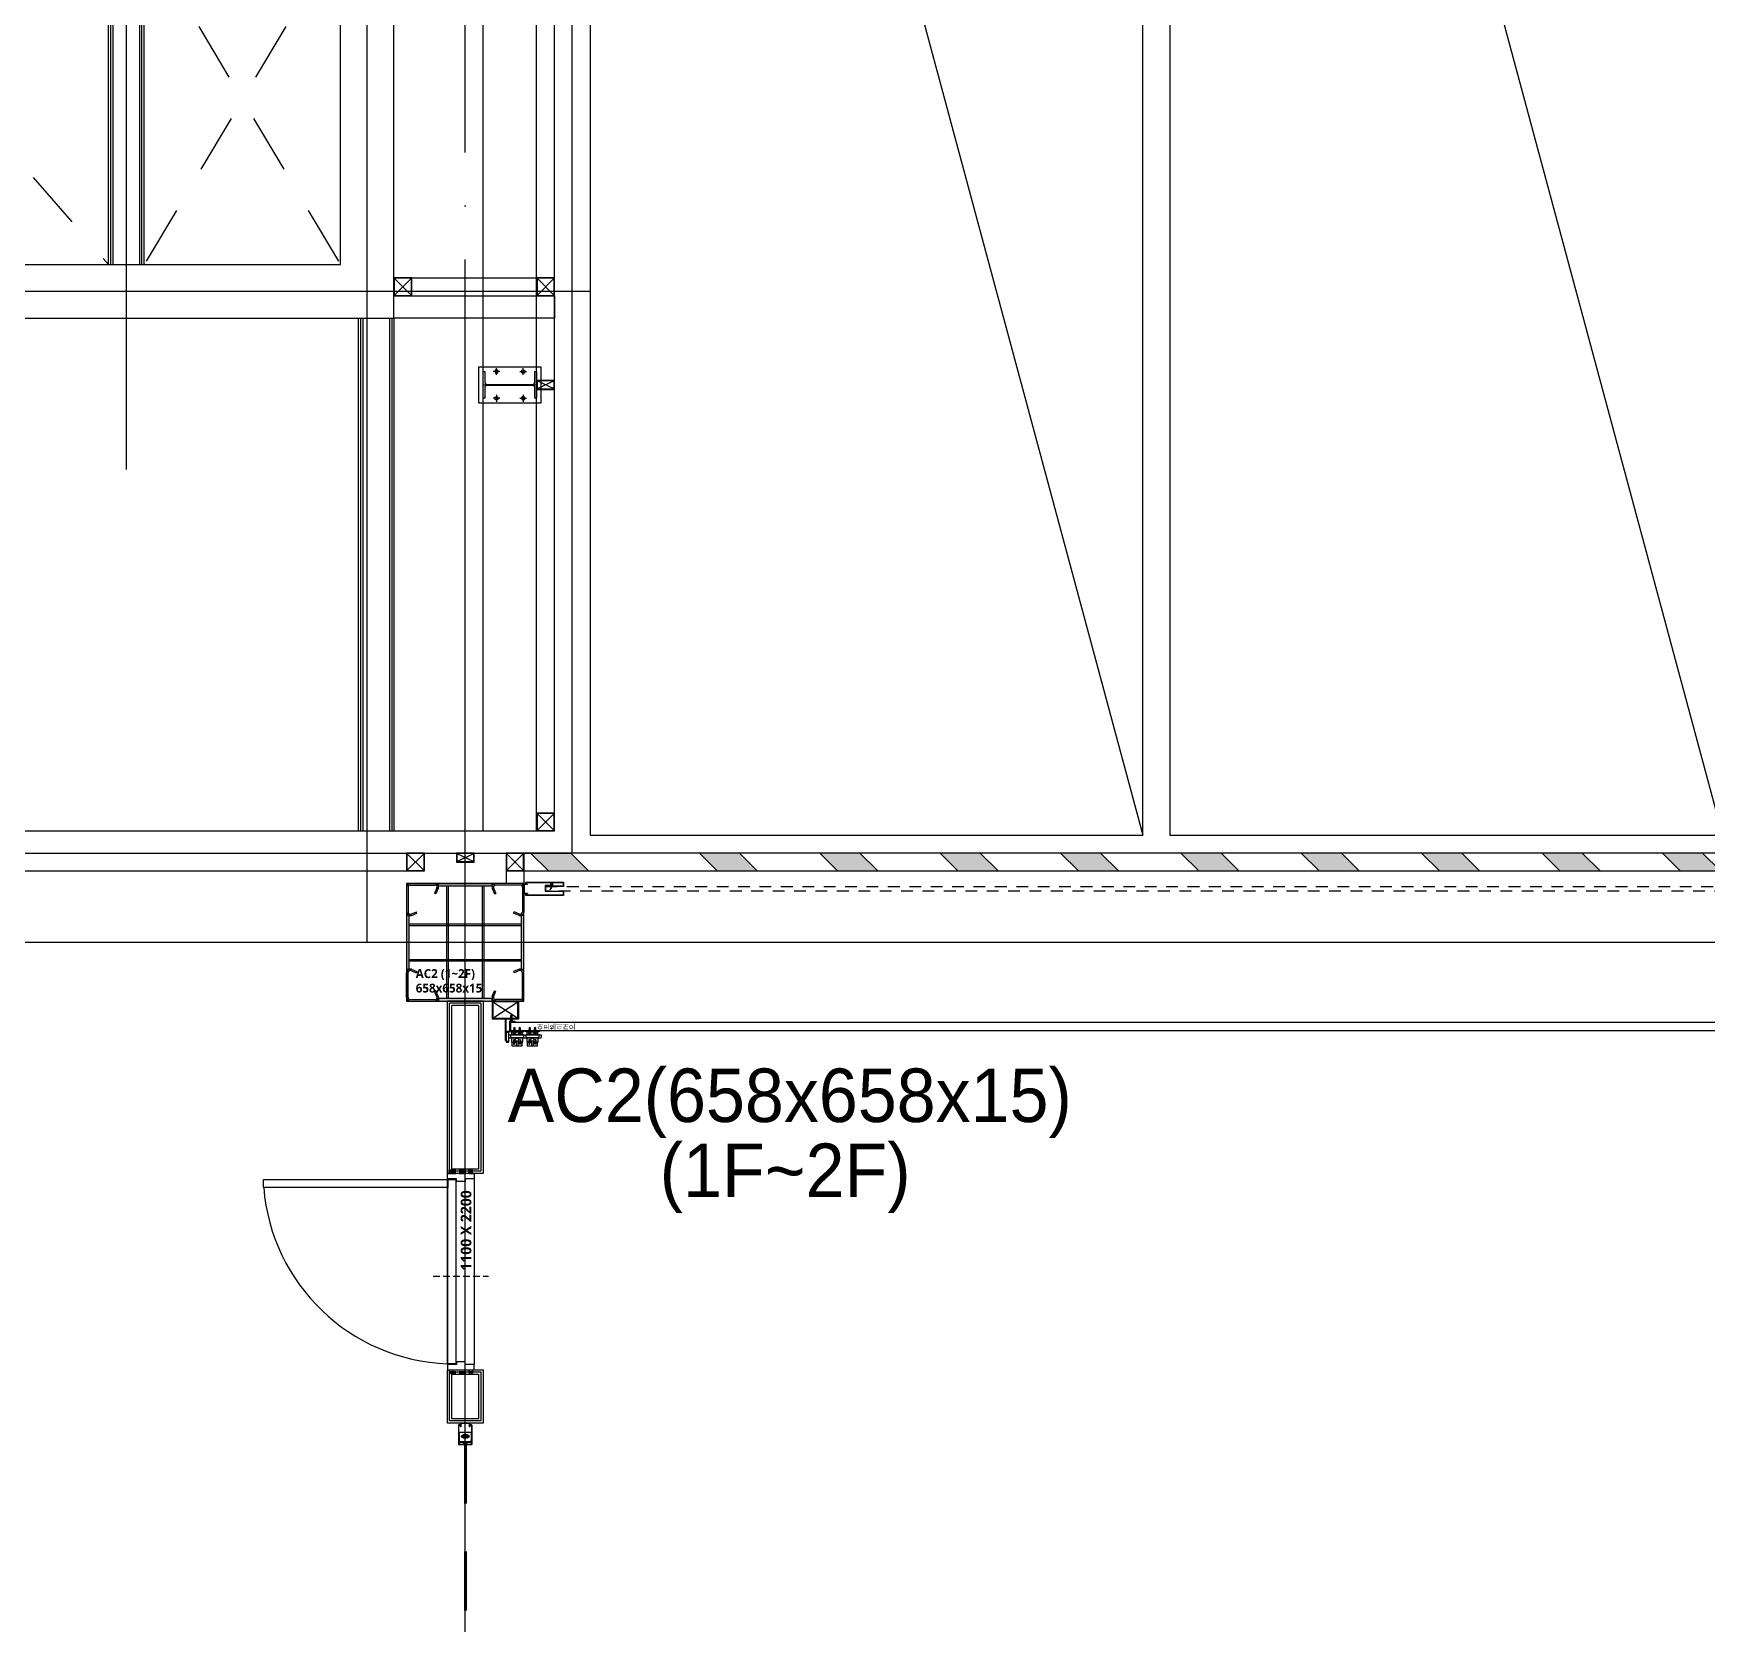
# Model space of a CAD drawing. Header units: millimetres. Extents: x -47382 to 204618, y -51045 to 127155.
# Drawn here: x 77579 to 86960, y 47552 to 56467 of the extents above; entities that cross this region are included whole.
import ezdxf
from ezdxf.enums import TextEntityAlignment as Align

# ---------------------------------------------------------------- set-up
doc = ezdxf.new("R2010")
doc.units = ezdxf.units.MM
doc.header["$LTSCALE"] = 300
doc.header["$MEASUREMENT"] = 0
for name, pattern in [('AF_01_Xref_PLAN_REV_01$0$HID', [2.3, 1.5, -0.8]), ('CEN', [62, 60, -1, 0, -1]), ('HID', [2, 1.1, -0.9]), ('HIDDEN2', [0.1875, 0.125, -0.0625])]:
    doc.linetypes.add(name, pattern=pattern)
doc.layers.get('0').update_dxf_attribs({"linetype": 'CONTINUOUS'})
doc.layers.get('Defpoints').update_dxf_attribs({"color": 153, "linetype": 'CONTINUOUS'})
for name, color, linetype in [('1', 7, 'CONTINUOUS'), ('6', 6, 'CONTINUOUS'), ('A-CEN', 1, 'CEN'), ('A-DOOR', 4, 'CONTINUOUS'), ('A-DOOR-JAMB', 4, 'CONTINUOUS'), ('A-DOOR-SILL', 8, 'CONTINUOUS'), ('A-DOOR-SWING', 8, 'CONTINUOUS'), ('A-FLOR-FLIN-TYP2', 8, 'CONTINUOUS'), ('A-FLOR-GW', 6, 'CONTINUOUS'), ('A-FLOR-PANL', 6, 'CONTINUOUS'), ('A-FLOR-STUD', 9, 'CONTINUOUS'), ('A-PS-HID', 5, 'HID'), ('A-ST-AXIS-CEN', 252, 'CEN'), ('A-ST-COL', 2, 'CONTINUOUS'), ('A-ST-CONC', 2, 'CONTINUOUS'), ('A-WALL-DRY1', 7, 'CONTINUOUS'), ('AA-PARK-CAR4(B)', 5, 'CONTINUOUS'), ('AF_01_Xref_PLAN_REV_01$0$_시설물', 9, 'CONTINUOUS'), ('AF_01_Xref_PLAN_REV_01$0$DF', 7, 'CONTINUOUS'), ('Bound', 9, 'CONTINUOUS'), ('OVERHEAD DOOR - 1', 4, 'HID'), ('SS-PLATE', 32, 'CONTINUOUS'), ('STEEL', 2, 'CONTINUOUS'), ('XREF-PLAN$0$A-STEEL', 7, 'CONTINUOUS'), ('방화셔터', 11, 'HID')]:
    doc.layers.add(name, color=color, linetype=linetype)
doc.layers.add('A-ANNO-NPLT', color=129, linetype='CONTINUOUS', plot=False)
doc.layers.add('Defpoint', color=161, linetype='CONTINUOUS', plot=False)
doc.styles.add('AF_01_Xref_PLAN_REV_01$0$TEXT', font='')
doc.styles.add('SH_대대리576', font='NanumGothicBold.ttf')
doc.styles.add('SHP-나눔bo', font='')
doc.styles.add('돋움', font='')
doc.styles.get('AF_01_Xref_PLAN_REV_01$0$TEXT').set_extended_font_data('NanumGothic', bold=True)
doc.styles.get('SHP-나눔bo').set_extended_font_data('NanumGothic', bold=True)
doc.styles.get('돋움').set_extended_font_data('Dotum')

# ---------------------------------------------------------------- blocks, each defined once
blk = doc.blocks.new('XREF-PLAN$0$각-100X100')
at = {"layer": 'XREF-PLAN$0$A-STEEL', "color": 1}
for p, q in [((-47.7, -47.7), (47.7, 47.7)), ((-47.7, 47.7), (47.7, -47.7))]:
    blk.add_line(p, q, dxfattribs=at)
at = {"layer": 'XREF-PLAN$0$A-STEEL'}
blk.add_lwpolyline([(-50, -50), (50, -50), (50, 50), (-50, 50)], close=True, dxfattribs=at)
at = {"layer": 'XREF-PLAN$0$A-STEEL', "color": 8}
blk.add_lwpolyline([(-47.7, -47.7), (47.7, -47.7), (47.7, 47.7), (-47.7, 47.7)], close=True, dxfattribs=at)
blk = doc.blocks.new('A$C5B7E0480')
at = {"layer": 'XREF-PLAN$0$A-STEEL', "color": 1}
for p, q in [((2.3, 2.3, -103000), (97.7, 47.7, -103000)), ((2.3, 47.7, -103000), (97.7, 2.3, -103000))]:
    blk.add_line(p, q, dxfattribs=at)
at = {"layer": 'XREF-PLAN$0$A-STEEL', "elevation": -103000}
blk.add_lwpolyline([(0, 0), (100, 0), (100, 50), (0, 50)], close=True, dxfattribs=at)
at = {"layer": 'XREF-PLAN$0$A-STEEL', "color": 8, "elevation": -103000}
blk.add_lwpolyline([(2.3, 2.3), (97.7, 2.3), (97.7, 47.7), (2.3, 47.7)], close=True, dxfattribs=at)
blk = doc.blocks.new('12')
at = {"layer": 'A-CEN'}
for p, q in [((-150, -12100), (-150, 850)), ((-1500, -9450), (-1500, -6050)), ((-4350, -8450), (850, -8450))]:
    blk.add_line(p, q, dxfattribs=at)
at = {"layer": 'A-PS-HID'}
for p, q in [((-3200, -6450), (-1600, -8300)), ((-300, -6450), (-1400, -8300)), ((-1400, -6450), (-300, -8300))]:
    blk.add_line(p, q, dxfattribs=at)
at = {"layer": 'A-ST-CONC'}
for p, q in [((0, -8600), (0, 0)), ((-300, -8300), (-300, -300)), ((-3200, -8300), (-300, -8300)), ((-3500, -8600), (0, -8600))]:
    blk.add_line(p, q, dxfattribs=at)
at = {"layer": 'A-WALL-DRY1'}
for p, q in [((-1600, -8300), (-1600, -6450)), ((-1587.5, -8300), (-1587.5, -6450)), ((-1575, -8300), (-1575, -6450)), ((-1425, -8300), (-1425, -6450)), ((-1412.5, -8300), (-1412.5, -6450)), ((-1400, -8300), (-1400, -6450))]:
    blk.add_line(p, q, dxfattribs=at)
blk = doc.blocks.new('A$C284E115B')
at = {"layer": 'A-FLOR-STUD'}
for p, q in [((2.3, 47.7, -103000), (97.7, 2.3, -103000)), ((2.3, 2.3, -103000), (97.7, 47.7, -103000))]:
    blk.add_line(p, q, dxfattribs=at)
at = {"layer": 'A-FLOR-STUD', "elevation": -103000}
for points in [[(0, 50), (100, 50), (100, 0), (0, 0)], [(2.3, 47.7), (97.7, 47.7), (97.7, 2.3), (2.3, 2.3)]]:
    blk.add_lwpolyline(points, close=True, dxfattribs=at)
blk = doc.blocks.new('BOLT')
at = {"layer": '1', "color": 251}
for p, q in [((-21, 0), (21, 0)), ((0, -21), (0, 21))]:
    blk.add_line(p, q, dxfattribs=at)
at = {"layer": '6', "color": 251}
blk.add_circle((0, 0), 11, dxfattribs=at)
blk = doc.blocks.new('WC2_BP')
at = {"layer": 'SS-PLATE', "color": 251, "ltscale": 0.05}
blk.add_lwpolyline([(-175, -100), (175, -100), (175, 100), (-175, 100)], close=True, dxfattribs=at)
at = {"linetype": 'HID', "yscale": 0.909090909090909, "zscale": 0.909090909090909}
for p, xscale in [((-75, 75), -0.909090909090909), ((75, 75), 0.909090909090909)]:
    blk.add_blockref('BOLT', p, dxfattribs=dict(at, xscale=xscale))
at = {"linetype": 'HID', "yscale": 0.909090909090909, "zscale": 0.909090909090909, "rotation": 180}
for p, xscale in [((-75, -75), 0.909090909090909), ((75, -75), -0.909090909090909)]:
    blk.add_blockref('BOLT', p, dxfattribs=dict(at, xscale=xscale))
blk = doc.blocks.new('H-300X150X6_5X9')
at = {"layer": 'Defpoint'}
for p, q in [((0, -150), (0, 150)), ((-3.25, 0), (3.25, 0))]:
    blk.add_line(p, q, dxfattribs=at)
at = {"layer": 'STEEL'}
blk.add_lwpolyline([(-75, -150), (-75, -141), (-16.25, -141, 0.4142136), (-3.25, -128), (-3.25, 128, 0.4142136), (-16.25, 141), (-75, 141), (-75, 150), (75, 150), (75, 141), (16.25, 141, 0.4142136), (3.25, 128), (3.25, -128, 0.4142136), (16.25, -141), (75, -141), (75, -150)], format="xyb", close=True, dxfattribs=at)
at = {"layer": 'SS-PLATE', "color": 251, "ltscale": 0.05, "rotation": 90}
blk.add_blockref('WC2_BP', (0, 0), dxfattribs=at)
blk = doc.blocks.new('A$C2E56680A')
blk.add_blockref('A$C284E115B', (0, 50))
at = {"layer": 'STEEL', "xscale": -1, "rotation": 90.00000000000006}
blk.add_blockref('H-300X150X6_5X9', (250, 75, -103000), dxfattribs=at)
blk = doc.blocks.new('A$C0e376f74')
at = {"layer": 'A-ANNO-NPLT', "linetype": 'HIDDEN2'}
for p, q in [((525, 230), (525, -80)), ((-20, 140), (-20, 10)), ((0, 140), (-20, 140)), ((0, 120), (-20, 120)), ((-10, 140), (-10, 10)), ((0, 140), (0, 10)), ((1100, 140), (1120, 140)), ((1100, 140), (1100, 10)), ((1100, 120), (1120, 120)), ((1110, 140), (1110, 10)), ((1120, 140), (1120, 10)), ((0, 30), (-20, 30)), ((0, 10), (-20, 10)), ((1100, 30), (1120, 30)), ((1100, 10), (1120, 10))]:
    blk.add_line(p, q, dxfattribs=at)
at = {"layer": 'A-ANNO-NPLT', "linetype": 'ByBlock'}
blk.add_lwpolyline([(1067, 102), (33, 102), (33, 147), (1067, 147)], close=True, dxfattribs=at)
at = {"layer": 'A-DOOR', "linetype": 'ByBlock'}
blk.add_lwpolyline([(1067, 1181), (1067, 147), (1022, 147), (1022, 1181)], close=True, dxfattribs=at)
at = {"layer": 'A-DOOR-JAMB'}
for points in [[(0, 20), (0, 0), (30, 0), (30, 50), (45, 50), (45, 100), (30, 100), (30, 150), (0, 150), (0, 130)], [(1100, 20), (1100, 0), (1070, 0), (1070, 50), (1055, 50), (1055, 100), (1070, 100), (1070, 150), (1100, 150), (1100, 130)]]:
    blk.add_lwpolyline(points, dxfattribs=at)
at = {"layer": 'A-DOOR-SILL'}
for p, q in [((30, 150), (1070, 150)), ((1070, 0), (30, 0))]:
    blk.add_line(p, q, dxfattribs=at)
at = {"layer": 'A-DOOR-SWING'}
blk.add_arc((1106.9, 108.7), 1074.7, 94.52992, 177.80346, dxfattribs=at)
at = {"layer": 'A-ANNO-NPLT', "linetype": 'ByBlock', "style": 'SHP-나눔bo'}
blk.add_text('1100 X 2200', height=60, dxfattribs=at).set_placement((780.6, 15.7), align=Align.CENTER)
blk = doc.blocks.new('XR-평면도$0$DOOR_1000')
at = {"layer": 'A-DOOR', "xscale": -1, "rotation": 1.297666310037115e-12}
blk.add_blockref('A$C0e376f74', (1100, 0), dxfattribs=at)
blk = doc.blocks.new('A$C021975BA')
at = {"layer": 'A-WALL-DRY1'}
for p, q in [((-25, 497), (-25, -470)), ((-25, 497), (175, 497)), ((-12.5, 484.5), (-12.5, -457.5)), ((-12.5, 484.5), (162.5, 484.5)), ((0, 472), (0, -445)), ((0, 472), (150, 472)), ((150, -445), (150, 472)), ((162.5, -457.5), (162.5, 484.5)), ((175, -470), (175, 497)), ((-12.5, -457.5), (162.5, -457.5)), ((0, -445), (150, -445)), ((-25, -470), (175, -470))]:
    blk.add_line(p, q, dxfattribs=at)
for points in [[(-25, -1570), (-25, -1870), (175, -1870), (175, -1570)], [(-12.5, -1582.5), (-12.5, -1857.5), (162.5, -1857.5), (162.5, -1582.5)], [(0, -1595), (0, -1845), (150, -1845), (150, -1595)]]:
    blk.add_lwpolyline(points, close=True, dxfattribs=at)
at = {"layer": '방화셔터', "linetype": 'HID'}
for p, q in [((61.8, -1936.4), (61.8, -1951.2)), ((62.7, -1935.9), (62.3, -1935.9)), ((62.7, -1951.7), (62.3, -1951.7)), ((62.7, -1935.9), (62.7, -1951.7)), ((63.6, -1935.3), (63.2, -1935.3)), ((63.6, -1952.3), (63.2, -1952.3)), ((63.6, -1934.8), (72.6, -1934.8)), ((63.6, -1952.8), (63.6, -1934.8)), ((64.5, -1934.8), (63.6, -1935.7)), ((64.2, -1934.8), (63.6, -1935.4)), ((63.9, -1934.8), (63.6, -1935.1)), ((64.3, -1935.4), (63.6, -1936.1)), ((64, -1935.9), (63.6, -1936.4)), ((63.9, -1936.4), (63.6, -1936.7)), ((63.8, -1936.8), (63.6, -1937)), ((63.7, -1937.2), (63.6, -1937.3)), ((63.6, -1937.6), (63.6, -1937.6)), ((63.6, -1938), (63.6, -1938)), ((63.6, -1940.5), (63.6, -1940.5)), ((63.6, -1940.8), (63.6, -1940.8)), ((63.6, -1941.1), (63.6, -1941.1)), ((63.7, -1941.4), (63.6, -1941.5)), ((63.7, -1941.6), (63.6, -1941.8)), ((63.8, -1941.9), (63.6, -1942.1)), ((63.9, -1942.1), (63.6, -1942.4)), ((63.9, -1942.4), (63.6, -1942.7)), ((64, -1942.6), (63.6, -1943.1)), ((64.1, -1942.8), (63.6, -1943.4)), ((64.2, -1943.1), (63.6, -1943.7)), ((64.3, -1943.3), (63.6, -1944)), ((64.4, -1943.5), (63.6, -1944.3)), ((64.5, -1943.7), (63.6, -1944.6)), ((64.3, -1944.2), (63.6, -1945)), ((64.1, -1944.8), (63.6, -1945.3)), ((63.9, -1945.2), (63.6, -1945.6)), ((63.8, -1945.7), (63.6, -1945.9)), ((63.7, -1946.1), (63.6, -1946.2)), ((63.6, -1946.5), (63.6, -1946.6)), ((63.6, -1946.9), (63.6, -1946.9)), ((63.6, -1949.7), (63.6, -1949.7)), ((63.6, -1950), (63.6, -1950.1)), ((63.7, -1950.3), (63.6, -1950.4)), ((63.7, -1950.5), (63.6, -1950.7)), ((63.8, -1950.8), (63.6, -1951)), ((63.8, -1951.1), (63.6, -1951.3)), ((63.9, -1951.3), (63.6, -1951.6)), ((64, -1951.5), (63.6, -1952)), ((64.1, -1951.8), (63.6, -1952.3)), ((64.2, -1952), (63.6, -1952.6)), ((63.6, -1952.8), (72.6, -1952.8)), ((64.3, -1952.2), (63.7, -1952.8)), ((64.4, -1952.4), (64, -1952.8)), ((64.5, -1952.7), (64.3, -1952.8)), ((71.6, -1943.8), (64.5, -1943.8)), ((72.6, -1943), (71.6, -1943.9)), ((72.6, -1951.9), (71.6, -1952.8)), ((71.8, -1934.8), (71.7, -1935)), ((72.1, -1934.8), (71.8, -1935.2)), ((72.6, -1942.6), (71.8, -1943.4)), ((72.6, -1943.3), (71.8, -1944.1)), ((72.5, -1934.8), (71.9, -1935.4)), ((72.6, -1943.6), (71.9, -1944.3)), ((72.6, -1951.6), (71.9, -1952.3)), ((72.6, -1935), (72, -1935.6)), ((72.6, -1942.3), (72, -1942.9)), ((72.6, -1943.9), (72, -1944.5)), ((72.6, -1944.2), (72, -1944.8)), ((72.6, -1952.2), (72, -1952.8)), ((72.6, -1935.3), (72.1, -1935.8)), ((72.6, -1944.6), (72.1, -1945)), ((72.6, -1951.2), (72.1, -1951.7)), ((72.6, -1935.6), (72.2, -1936.1)), ((72.6, -1936), (72.2, -1936.3)), ((72.6, -1942), (72.2, -1942.4)), ((72.6, -1944.9), (72.2, -1945.2)), ((72.6, -1950.9), (72.2, -1951.2)), ((72.6, -1936.3), (72.3, -1936.5)), ((72.6, -1941.7), (72.3, -1941.9)), ((72.6, -1945.2), (72.3, -1945.5)), ((72.6, -1952.5), (72.3, -1952.8)), ((72.6, -1936.6), (72.4, -1936.8)), ((72.6, -1936.9), (72.4, -1937.1)), ((72.6, -1941.4), (72.4, -1941.5)), ((72.6, -1945.5), (72.4, -1945.7)), ((72.6, -1945.8), (72.4, -1946)), ((72.6, -1950.6), (72.4, -1950.8)), ((72.6, -1937.2), (72.5, -1937.3)), ((72.6, -1937.6), (72.5, -1937.6)), ((72.6, -1940.7), (72.5, -1940.8)), ((72.6, -1941.1), (72.5, -1941.1)), ((72.6, -1946.1), (72.5, -1946.3)), ((72.6, -1946.5), (72.5, -1946.5)), ((72.6, -1946.8), (72.5, -1946.8)), ((72.6, -1950), (72.5, -1950)), ((72.6, -1950.3), (72.5, -1950.4)), ((72.6, -1937.9), (72.6, -1937.9)), ((72.6, -1949.6), (72.6, -1949.7)), ((77.4, -1934.8), (86.4, -1934.8)), ((77.4, -1935), (78, -1935.6)), ((77.4, -1935.3), (77.9, -1935.8)), ((77.4, -1935.6), (77.8, -1936.1)), ((77.4, -1936), (77.8, -1936.3)), ((77.4, -1936.3), (77.7, -1936.5)), ((77.4, -1936.6), (77.6, -1936.8)), ((77.4, -1936.9), (77.6, -1937.1)), ((77.4, -1937.2), (77.5, -1937.3)), ((77.4, -1937.6), (77.5, -1937.6)), ((77.4, -1937.9), (77.4, -1937.9)), ((77.4, -1940.7), (77.5, -1940.8)), ((77.4, -1941.1), (77.5, -1941.1)), ((77.4, -1941.4), (77.6, -1941.5)), ((77.4, -1941.7), (77.7, -1941.9)), ((77.4, -1942), (77.8, -1942.4)), ((77.4, -1942.3), (78, -1942.9)), ((77.4, -1942.6), (78.2, -1943.4)), ((77.4, -1943), (78.4, -1943.9)), ((77.4, -1943.3), (78.2, -1944.1)), ((77.4, -1943.6), (78.1, -1944.3)), ((77.4, -1943.9), (78, -1944.5)), ((77.4, -1944.2), (78, -1944.8)), ((77.4, -1944.6), (77.9, -1945)), ((77.4, -1944.9), (77.8, -1945.2)), ((77.4, -1945.2), (77.7, -1945.5)), ((77.4, -1945.5), (77.6, -1945.7)), ((77.4, -1945.8), (77.6, -1946)), ((77.4, -1946.1), (77.5, -1946.3)), ((77.4, -1946.5), (77.5, -1946.5)), ((77.4, -1946.8), (77.5, -1946.8)), ((77.4, -1949.6), (77.4, -1949.7)), ((77.4, -1950), (77.5, -1950)), ((77.4, -1950.3), (77.5, -1950.4)), ((77.4, -1950.6), (77.6, -1950.8)), ((77.4, -1950.9), (77.8, -1951.2)), ((77.4, -1951.2), (77.9, -1951.7)), ((77.4, -1951.6), (78.1, -1952.3)), ((77.4, -1951.9), (78.4, -1952.8)), ((77.4, -1952.2), (78, -1952.8)), ((77.4, -1952.5), (77.7, -1952.8)), ((86.4, -1952.8), (77.4, -1952.8)), ((77.5, -1934.8), (78.1, -1935.4)), ((77.9, -1934.8), (78.2, -1935.2)), ((78.2, -1934.8), (78.3, -1935)), ((78.4, -1943.8), (85.5, -1943.8)), ((85.5, -1934.8), (86.4, -1935.7)), ((85.5, -1943.7), (86.4, -1944.6)), ((85.5, -1952.7), (85.7, -1952.8)), ((85.6, -1943.5), (86.4, -1944.3)), ((85.6, -1952.4), (86, -1952.8)), ((85.7, -1935.4), (86.4, -1936.1)), ((85.7, -1943.3), (86.4, -1944)), ((85.7, -1944.2), (86.4, -1945)), ((85.7, -1952.2), (86.3, -1952.8)), ((85.8, -1934.8), (86.4, -1935.4)), ((85.8, -1943.1), (86.4, -1943.7)), ((85.8, -1952), (86.4, -1952.6)), ((85.9, -1942.8), (86.4, -1943.4)), ((85.9, -1944.8), (86.4, -1945.3)), ((85.9, -1951.8), (86.4, -1952.3)), ((86, -1935.9), (86.4, -1936.4)), ((86, -1942.6), (86.4, -1943.1)), ((86, -1951.5), (86.4, -1952)), ((86.1, -1934.8), (86.4, -1935.1)), ((86.1, -1936.4), (86.4, -1936.7)), ((86.1, -1942.1), (86.4, -1942.4)), ((86.1, -1942.4), (86.4, -1942.7)), ((86.1, -1945.2), (86.4, -1945.6)), ((86.1, -1951.3), (86.4, -1951.6)), ((86.2, -1936.8), (86.4, -1937)), ((86.2, -1941.9), (86.4, -1942.1)), ((86.2, -1945.7), (86.4, -1945.9)), ((86.2, -1950.8), (86.4, -1951)), ((86.2, -1951.1), (86.4, -1951.3)), ((86.3, -1937.2), (86.4, -1937.3)), ((86.3, -1941.4), (86.4, -1941.5)), ((86.3, -1941.6), (86.4, -1941.8)), ((86.3, -1946.1), (86.4, -1946.2)), ((86.3, -1950.3), (86.4, -1950.4)), ((86.3, -1950.5), (86.4, -1950.7)), ((86.4, -1952.8), (86.4, -1934.8)), ((86.4, -1935.3), (86.8, -1935.3)), ((86.4, -1937.6), (86.4, -1937.6)), ((86.4, -1938), (86.4, -1938)), ((86.4, -1940.5), (86.4, -1940.5)), ((86.4, -1940.8), (86.4, -1940.8)), ((86.4, -1941.1), (86.4, -1941.1)), ((86.4, -1946.5), (86.4, -1946.6)), ((86.4, -1946.9), (86.4, -1946.9)), ((86.4, -1949.7), (86.4, -1949.7)), ((86.4, -1950), (86.4, -1950.1)), ((86.4, -1952.3), (86.8, -1952.3)), ((87.3, -1935.9), (87.3, -1951.7)), ((87.3, -1935.9), (87.7, -1935.9)), ((87.3, -1951.7), (87.7, -1951.7)), ((88.2, -1936.4), (88.2, -1951.2)), ((70.5, -1990), (70.5, -9750)), ((79.5, -1990), (79.5, -9750))]:
    blk.add_line(p, q, dxfattribs=at)
blk.add_lwpolyline([(49, -1881.5), (39, -1881.5), (39, -1988.5), (69, -1988.5), (69, -1976.5), (41.2, -1976.5, -0.414214), (40.2, -1975.5), (40.2, -1974.6, -0.322217), (40.9, -1973.7), (42.3, -1973.2, -0.005953), (42.3, -1973.2), (43.2, -1972.9, -0.016283), (43.3, -1972.9), (43.9, -1972.8, -0.030298), (44.1, -1972.7), (44.7, -1972.7, -0.039987), (44.9, -1972.7), (45.5, -1972.7, -0.035509), (45.7, -1972.7), (46.3, -1972.8, -0.021198), (46.5, -1972.8), (47.2, -1973.1, -0.008135), (47.2, -1973.1), (48.1, -1973.4), (47.7, -1974.8), (44.9, -1973.9), (41.7, -1975), (70.5, -1975), (70.5, -1990), (37.5, -1990), (37.5, -1880), (47.5, -1880), (47.5, -1870), (49, -1870), (49, -1881.5)], format="xyb", dxfattribs=at)
for points in [[(101, -1890), (101, -1870), (49, -1870), (49, -1890), (50.6, -1890), (50.6, -1871.6), (99.4, -1871.6), (99.4, -1890)], [(102.5, -1870), (102.5, -1880), (112.5, -1880), (112.5, -1990), (79.5, -1990), (79.5, -1975), (108.3, -1975), (108.3, -1971), (109.8, -1971), (109.8, -1976.5), (81, -1976.5), (81, -1988.5), (111, -1988.5), (111, -1881.5), (101, -1881.5), (101, -1870)], [(111, -1988.5), (111, -1920), (39, -1920), (39, -1988.5), (69, -1988.5), (69, -1976.5), (59, -1976.5), (59, -1977.7), (67.8, -1977.7), (67.8, -1987.3), (40.2, -1987.3), (40.2, -1921.2), (109.8, -1921.2), (109.8, -1987.3), (82.2, -1987.3), (82.2, -1977.7), (91, -1977.7), (91, -1976.5), (81, -1976.5), (81, -1988.5)], [(74.3, -1931.2), (74.3, -1956.4), (72.6, -1956.4), (72.6, -1931.2)], [(77.4, -1956.4), (77.4, -1931.2), (75.7, -1931.2), (75.7, -1956.4)]]:
    blk.add_lwpolyline(points, close=True, dxfattribs=at)
blk.add_lwpolyline([(41.7, -1974.8), (79.5, -1974.8)], dxfattribs=at)
for centre, radius, start, end in [((61.8, -1943.8), 7.2, 90, 270), ((62.3, -1936.4), 0.54, 90, 180), ((62.3, -1951.2), 0.54, 180, 270), ((63.2, -1935.9), 0.54, 90, 180), ((63.2, -1951.7), 0.54, 180, 270), ((71.6, -1938.7), 8.1, 151.24033, 184.28105), ((71.6, -1939.9), 8.1, 175.71895, 208.75967), ((71.6, -1947.7), 8.1, 151.24033, 184.28105), ((71.6, -1948.9), 8.1, 175.71895, 208.75967), ((64.5, -1938.7), 8.1, 355.71895, 28.75967), ((64.5, -1939.9), 8.1, 331.24033, 4.28105), ((64.5, -1947.7), 8.1, 355.71895, 28.75967), ((64.5, -1948.9), 8.1, 331.24033, 4.28105), ((85.5, -1938.7), 8.1, 151.24033, 184.28105), ((85.5, -1939.9), 8.1, 175.71895, 208.75967), ((85.5, -1947.7), 8.1, 151.24033, 184.28105), ((85.5, -1948.9), 8.1, 175.71895, 208.75967), ((78.4, -1938.7), 8.1, 355.71895, 28.75967), ((78.4, -1939.9), 8.1, 331.24033, 4.28105), ((78.4, -1947.7), 8.1, 355.71895, 28.75967), ((78.4, -1948.9), 8.1, 331.24033, 4.28105), ((86.8, -1935.9), 0.54, 0, 90), ((86.8, -1951.7), 0.54, 270, 0), ((87.7, -1936.4), 0.54, 0, 90), ((87.7, -1951.2), 0.54, 270, 0), ((88.2, -1943.8), 7.2, 270, 90)]:
    blk.add_arc(centre, radius, start, end, dxfattribs=at)
at = {"rotation": 270}
blk.add_blockref('XR-평면도$0$DOOR_1000', (25, -470), dxfattribs=at)
blk = doc.blocks.new('_P대형')
at = {"layer": 'AA-PARK-CAR4(B)'}
blk.add_line((-150, -1500), (-3250, -13000), dxfattribs=at)
blk.add_lwpolyline([(-150, -1500), (-150, -13000), (-3250, -13000), (-3250, -1500)], close=True, dxfattribs=at)
blk = doc.blocks.new('AF_01_Xref_PLAN_REV_01$0$OHD-BOLT')
at = {"layer": 'AF_01_Xref_PLAN_REV_01$0$DF', "color": 9}
for p, q in [((-5.2, -34.7), (-5.2, -31)), ((5.2, -31), (-5.2, -31)), ((4.1, -35.2), (-4.1, -35.2)), ((-3.2, -4.8), (-3.2, -9.1)), ((-3.2, -9.9), (-3.2, -10.9)), ((-3.2, -11.7), (-3.2, -12.7)), ((-3.2, -13.5), (-3.2, -14.6)), ((-3.2, -15.4), (-3.2, -16.4)), ((-3.2, -17.2), (-3.2, -18.2)), ((-3.2, -19), (-3.2, -20.1)), ((-3.2, -20.9), (-3.2, -21.9)), ((-3.2, -22.7), (-3.2, -23.7)), ((-3.2, -24.5), (-3.2, -25.5)), ((-3.2, -26.4), (-3.2, -27.2)), ((-2.7, -34.7), (-2.7, -31)), ((2.7, -34.7), (2.7, -31)), ((3.1, -4.8), (3.1, -8.3)), ((3.1, -9.1), (3.1, -10.1)), ((3.1, -10.9), (3.1, -11.9)), ((3.1, -12.7), (3.1, -13.8)), ((3.1, -14.6), (3.1, -15.6)), ((3.1, -16.4), (3.1, -17.4)), ((3.1, -18.2), (3.1, -19.3)), ((3.1, -20.1), (3.1, -21.1)), ((3.1, -21.9), (3.1, -22.9)), ((3.1, -23.7), (3.1, -24.8)), ((3.1, -25.6), (3.1, -27.2)), ((5.2, -34.7), (5.2, -31))]:
    blk.add_line(p, q, dxfattribs=at)
at = {"layer": 'AF_01_Xref_PLAN_REV_01$0$DF', "color": 10}
for p, q in [((4.1, -8.3), (-4.2, -11.7)), ((-1.1, -8.6), (-4.2, -9.9)), ((4.1, -10.1), (-4.2, -13.5)), ((4.1, -11.9), (-4.2, -15.4)), ((4.1, -13.8), (-4.2, -17.2)), ((4.1, -15.6), (-4.2, -19)), ((4.1, -17.4), (-4.2, -20.9)), ((4.1, -19.3), (-4.2, -22.7)), ((4.1, -21.1), (-4.2, -24.5)), ((4.1, -22.9), (-4.2, -26.4)), ((4.1, -24.8), (-1.8, -27.2))]:
    blk.add_line(p, q, dxfattribs=at)
at = {"layer": 'AF_01_Xref_PLAN_REV_01$0$DF', "color": 9}
for points in [[(-3.2, -4.8), (0, 0), (3.1, -4.8)], [(3.1, -6.8), (-1.1, -8.6), (-3.2, -7.5), (-0.7, -5), (0, 0)], [(-3.2, -10.3), (-4.2, -9.9), (-3.2, -10.7)], [(-3.2, -12.1), (-4.2, -11.7), (-3.2, -12.5)], [(-3.2, -13.9), (-4.2, -13.5), (-3.2, -14.3)], [(-3.2, -15.8), (-4.2, -15.4), (-3.2, -16.2)], [(-3.2, -17.6), (-4.2, -17.2), (-3.2, -18)], [(-3.2, -19.4), (-4.2, -19), (-3.2, -19.8)], [(-3.2, -21.3), (-4.2, -20.9), (-3.2, -21.7)], [(-3.2, -23.1), (-4.2, -22.7), (-3.2, -23.5)], [(-3.2, -24.9), (-4.2, -24.5), (-3.2, -25.3)], [(-3.2, -26.8), (-4.2, -26.4), (-3.2, -27.2)], [(-2.6, -27.2), (3.1, -24.8), (4.1, -24.8), (3.1, -25.6), (-0.7, -27.2)], [(3.1, -7.9), (4.1, -8.3), (3.1, -7.5)], [(3.1, -7.9), (4.1, -8.3), (3.1, -7.5)], [(3.1, -9.7), (4.1, -10.1), (3.1, -9.3)], [(3.1, -9.7), (4.1, -10.1), (3.1, -9.3)], [(3.1, -11.5), (4.1, -11.9), (3.1, -11.1)], [(3.1, -11.5), (4.1, -11.9), (3.1, -11.1)], [(3.1, -13.4), (4.1, -13.8), (3.1, -13)], [(3.1, -13.4), (4.1, -13.8), (3.1, -13)], [(3.1, -15.2), (4.1, -15.6), (3.1, -14.8)], [(3.1, -15.2), (4.1, -15.6), (3.1, -14.8)], [(3.1, -17), (4.1, -17.4), (3.1, -16.6)], [(3.1, -17), (4.1, -17.4), (3.1, -16.6)], [(3.1, -18.9), (4.1, -19.3), (3.1, -18.5)], [(3.1, -18.9), (4.1, -19.3), (3.1, -18.5)], [(3.1, -20.7), (4.1, -21.1), (3.1, -20.3)], [(3.1, -20.7), (4.1, -21.1), (3.1, -20.3)], [(3.1, -22.5), (4.1, -22.9), (3.1, -22.1)], [(3.1, -22.5), (4.1, -22.9), (3.1, -22.1)], [(3.1, -24.4), (4.1, -24.8), (3.1, -24)]]:
    blk.add_lwpolyline(points, dxfattribs=at)
for points in [[(-9, -28), (9, -28), (9, -27.2), (-9, -27.2)], [(-4.3, -31), (4.3, -31), (9, -28), (-9, -28)], [(-4.2, -11.7), (-3.2, -10.9), (3.1, -8.3), (4.1, -8.3), (3.1, -9.1), (-3.2, -11.7)], [(-4.2, -9.9), (-3.2, -9.1), (-2.1, -8.6), (-1.1, -8.6), (-2.1, -9.4), (-3.2, -9.9)], [(-4.2, -13.5), (-3.2, -12.7), (3.1, -10.1), (4.1, -10.1), (3.1, -10.9), (-3.2, -13.5)], [(-4.2, -15.4), (-3.2, -14.6), (3.1, -11.9), (4.1, -11.9), (3.1, -12.7), (-3.2, -15.4)], [(-4.2, -17.2), (-3.2, -16.4), (3.1, -13.8), (4.1, -13.8), (3.1, -14.6), (-3.2, -17.2)], [(-4.2, -19), (-3.2, -18.2), (3.1, -15.6), (4.1, -15.6), (3.1, -16.4), (-3.2, -19)], [(-4.2, -20.9), (-3.2, -20.1), (3.1, -17.4), (4.1, -17.4), (3.1, -18.2), (-3.2, -20.9)], [(-4.2, -22.7), (-3.2, -21.9), (3.1, -19.3), (4.1, -19.3), (3.1, -20.1), (-3.2, -22.7)], [(-4.2, -24.5), (-3.2, -23.7), (3.1, -21.1), (4.1, -21.1), (3.1, -21.9), (-3.2, -24.5)], [(-4.2, -26.4), (-3.2, -25.5), (3.1, -22.9), (4.1, -22.9), (3.1, -23.7), (-3.2, -26.4)]]:
    blk.add_lwpolyline(points, close=True, dxfattribs=at)
for centre, radius, start, end in [((-4, -33.3), 1.86, 226.9662, 313.0338), ((0, -27.6), 7.61, 249.11949, 290.88051), ((4, -33.3), 1.86, 226.9662, 313.0338)]:
    blk.add_arc(centre, radius, start, end, dxfattribs=at)
blk = doc.blocks.new('AF_01_Xref_PLAN_REV_01$0$OHD-UNIT_01')
at = {"layer": 'AF_01_Xref_PLAN_REV_01$0$DF', "color": 6}
for p, q in [((6.3, -35.8), (6.3, -36.1)), ((16, -47.3), (16, -60.3)), ((16.2, -47.3), (16.2, -60.3)), ((19.8, -47.3), (19.8, -60.3)), ((20, -47.3), (20, -60.3)), ((30, -52.8), (30, -79)), ((40, -52.8), (40, -79)), ((50, -47.3), (50, -60.3)), ((50.2, -47.3), (50.2, -60.3)), ((53.8, -47.3), (53.8, -60.3)), ((54, -47.3), (54, -60.3)), ((63.7, -35.8), (63.7, -36.1))]:
    blk.add_line(p, q, dxfattribs=at)
for points in [[(0, 0), (70, 0), (70, -2.3), (0, -2.3)], [(6.2, -2.3), (63.8, -2.3), (63.8, -17.3), (6.2, -17.3)]]:
    blk.add_lwpolyline(points, close=True, dxfattribs=at)
blk.add_lwpolyline([(70, -17.3, -0.032432), (70, -35.8), (0, -35.8, -0.032432), (0, -17.3)], format="xyb", close=True, dxfattribs=at)
blk.add_lwpolyline([(53.8, -60.3), (66.2, -60.3), (66.8, -59.3), (66.8, -37.2, 0.374279), (65.9, -36.3), (59.2, -35.8), (10.7, -35.8), (4.1, -36.3, 0.374279), (3.2, -37.2), (3.2, -59.3)], format="xyb", dxfattribs=at)
for points in [[(16, -59.3), (3.2, -59.3), (3.8, -60.3), (16.2, -60.3)], [(6.2, -60.3), (6.2, -80), (63.8, -80), (63.8, -60.3)], [(19.8, -60.3), (29.5, -60.3), (29.5, -52.4)], [(29.5, -59.3), (20, -59.3)], [(40.5, -52.4), (40.5, -60.3), (50.2, -60.3)], [(50, -59.3), (40.5, -59.3)], [(66.8, -59.3), (54, -59.3)]]:
    blk.add_lwpolyline(points, dxfattribs=at)
at = {"layer": 'AF_01_Xref_PLAN_REV_01$0$DF', "color": 9}
for points in [[(15, -17.3), (15, -14.3), (21, -14.3), (21, -17.3)], [(15, -60.3), (15, -70), (21, -70), (21, -60.3)], [(15.2, -17.3), (15.2, -14.6), (20.8, -14.6), (20.8, -17.3)], [(15.2, -60.3), (15.2, -69.8), (20.8, -69.8), (20.8, -60.3)], [(55, -17.3), (55, -14.3), (49, -14.3), (49, -17.3)], [(55, -60.3), (55, -70), (49, -70), (49, -60.3)], [(54.8, -17.3), (54.8, -14.6), (49.2, -14.6), (49.2, -17.3)], [(54.8, -60.3), (54.8, -69.8), (49.2, -69.8), (49.2, -60.3)]]:
    blk.add_lwpolyline(points, dxfattribs=at)
at = {"layer": 'AF_01_Xref_PLAN_REV_01$0$DF', "color": 6}
for radius in [9, 8.5]:
    blk.add_circle((35, -45.3), radius, dxfattribs=at)
for centre, radius, start, end in [((18, -47.3), 2, 0, 180), ((18, -47.3), 1.8, 0, 180), ((31, -79), 1, 180, 270), ((39, -79), 1, 270, 0), ((52, -47.3), 2, 0, 180), ((52, -47.3), 1.8, 0, 180)]:
    blk.add_arc(centre, radius, start, end, dxfattribs=at)
at = {"layer": 'AF_01_Xref_PLAN_REV_01$0$DF'}
blk.add_blockref('AF_01_Xref_PLAN_REV_01$0$OHD-BOLT', (20.2, 24.9), dxfattribs=at)
at = {"layer": 'AF_01_Xref_PLAN_REV_01$0$DF', "xscale": -1}
blk.add_blockref('AF_01_Xref_PLAN_REV_01$0$OHD-BOLT', (49.8, 24.9), dxfattribs=at)
blk = doc.blocks.new('*U321')
at = {"layer": 'AF_01_Xref_PLAN_REV_01$0$DF', "color": 4}
for p, q in [((-58.4, 205.5), (-44.7, 205.5)), ((-58.4, 190.5), (-44.7, 190.5)), ((111.5, 205.5), (125.9, 205.5)), ((111.5, 190.5), (125.9, 190.5)), ((125.9, 190.2), (125.9, 205.2))]:
    blk.add_line(p, q, dxfattribs=at)
at = {"layer": 'AF_01_Xref_PLAN_REV_01$0$DF', "color": 9, "linetype": 'AF_01_Xref_PLAN_REV_01$0$HID'}
for p, q in [((-44.7, 205.5), (25.5, 205.5)), ((-44.7, 190.5), (25.5, 190.5)), ((41.3, 205.5), (111.5, 205.5)), ((41.3, 190.5), (111.5, 190.5))]:
    blk.add_line(p, q, dxfattribs=at)
at = {"layer": 'AF_01_Xref_PLAN_REV_01$0$DF'}
for p, q in [((25.5, 205.5), (41.3, 205.5)), ((25.5, 190.5), (41.3, 190.5))]:
    blk.add_line(p, q, dxfattribs=at)
at = {"layer": 'AF_01_Xref_PLAN_REV_01$0$DF', "color": 9}
for p, q in [((-145.5, 95.5), (-4.5, 4.5)), ((-145.5, 4.5), (-4.5, 95.5))]:
    blk.add_line(p, q, dxfattribs=at)
at = {"layer": 'AF_01_Xref_PLAN_REV_01$0$DF'}
blk.add_lwpolyline([(-75, 221), (-75, 100), (-7.5, 100), (-7.5, 101.6), (-73.4, 101.6), (-73.4, 221), (-75, 221)], dxfattribs=at)
for points in [[(-68.4, 231), (-58.4, 231), (-53.4, 221), (-57, 221), (-60.4, 227.8), (-66.4, 227.8), (-70.2, 220.2), (-70.2, 174.4), (-53.4, 174.4), (-53.4, 171.2), (-73.4, 171.2), (-73.4, 221)], [(-150, 100), (0, 100), (0, 0), (-150, 0)], [(-145.5, 95.5), (-4.5, 95.5), (-4.5, 4.5), (-145.5, 4.5)], [(30.4, 171.2), (-49.6, 171.2), (-49.6, 113.8), (-21.1, 113.8), (-21.1, 117), (-46.4, 117), (-46.4, 168), (30.4, 168)], [(30.4, 171.2), (30.4, 168), (-49.6, 168), (-49.6, 171.2)], [(36.4, 171.2), (36.4, 168), (116.4, 168), (116.4, 171.2)]]:
    blk.add_lwpolyline(points, close=True, dxfattribs=at)
at = {"layer": 'AF_01_Xref_PLAN_REV_01$0$DF', "color": 4}
blk.add_lwpolyline([(-68.4, 221.2), (-68.4, 179.5, 1), (-58.4, 179.5), (-58.4, 221.2, 1), (-68.4, 221.2)], format="xyb", dxfattribs=at)
blk.add_lwpolyline([(10445.4, 118), (10445.4, 168), (-45.4, 168), (-45.4, 118)], close=True, dxfattribs=at)
at = {"layer": 'AF_01_Xref_PLAN_REV_01$0$DF', "xscale": -1, "rotation": 180}
for p in [(-44.6, 171.2), (41.4, 171.2)]:
    blk.add_blockref('AF_01_Xref_PLAN_REV_01$0$OHD-UNIT_01', p, dxfattribs=at)
at = {"layer": 'AF_01_Xref_PLAN_REV_01$0$DF', "rotation": 180}
blk.add_blockref('AF_01_Xref_PLAN_REV_01$0$OHD-BOLT', (-40.5, 74.4), dxfattribs=at)
at = {"layer": 'Defpoints', "style": 'AF_01_Xref_PLAN_REV_01$0$TEXT'}
blk.add_text('오버헤드도어', height=28, dxfattribs=at).set_placement((101.4, 142.5), align=Align.MIDDLE_LEFT)
blk = doc.blocks.new('AF_01_Xref_PLAN_REV_01$0$차량보호대_01')
at = {"layer": 'AF_01_Xref_PLAN_REV_01$0$_시설물'}
for points in [[(91.5, -100), (191.5, 0), (-33.5, 0), (-133.5, -100)], [(1037.5, -100), (1137.5, 0), (912.5, 0), (812.5, -100)], [(1712.5, -100), (1812.5, 0), (1587.5, 0), (1487.5, -100)], [(2387.5, -100), (2487.5, 0), (2262.5, 0), (2162.5, -100)], [(3062.5, -100), (3162.5, 0), (2937.5, 0), (2837.5, -100)], [(3737.5, -100), (3837.5, 0), (3612.5, 0), (3512.5, -100)], [(4412.5, -100), (4512.5, 0), (4287.5, 0), (4187.5, -100)], [(5087.5, -100), (5187.5, 0), (4962.5, 0), (4862.5, -100)], [(5762.5, -100), (5862.5, 0), (5637.5, 0), (5537.5, -100)], [(6437.5, -100), (6537.5, 0), (6312.5, 0), (6212.5, -100)]]:
    blk.add_hatch(color=253, dxfattribs=at).paths.add_polyline_path(points)
for p, q in [((-133.5, -100, -102999.7), (-33.5, 0, -102999.7)), ((91.5, -100, -102999.7), (191.5, 0, -102999.7)), ((812.5, -100), (912.5, 0)), ((1037.5, -100), (1137.5, 0)), ((1487.5, -100), (1587.5, 0)), ((1712.5, -100), (1812.5, 0)), ((2162.5, -100), (2262.5, 0)), ((2387.5, -100), (2487.5, 0)), ((2837.5, -100), (2937.5, 0)), ((3062.5, -100), (3162.5, 0)), ((3512.5, -100), (3612.5, 0)), ((3737.5, -100), (3837.5, 0)), ((4187.5, -100), (4287.5, 0)), ((4412.5, -100), (4512.5, 0)), ((4862.5, -100), (4962.5, 0)), ((5087.5, -100), (5187.5, 0)), ((5537.5, -100), (5637.5, 0)), ((5762.5, -100), (5862.5, 0)), ((6212.5, -100), (6312.5, 0)), ((6437.5, -100), (6537.5, 0))]:
    blk.add_line(p, q, dxfattribs=at)
at = {"layer": 'AF_01_Xref_PLAN_REV_01$0$_시설물', "color": 6}
blk.add_lwpolyline([(-171, 0), (10171, 0), (10171, -100), (-171, -100)], close=True, dxfattribs=at)
blk = doc.blocks.new('하역장 셔터')
at = {"layer": '방화셔터'}
for p, q in [((329, 652), (329, 653.5)), ((329, 652), (329, 653.5)), ((329, 600), (329, 598.5)), ((329, 600), (329, 598.5)), ((349, 650.4), (349, 652)), ((349, 601.6), (349, 600)), ((479.5, 651.5), (480.5, 653.5)), ((479.5, 649.5), (480.5, 651.5)), ((480.5, 651.5), (479.5, 651.5)), ((479.5, 647.5), (480.5, 649.5)), ((480.5, 649.5), (479.5, 649.5)), ((480.5, 647.5), (479.5, 647.5)), ((479.5, 645.5), (480.5, 647.5)), ((480.5, 645.5), (479.5, 645.5)), ((479.5, 643.5), (480.5, 645.5)), ((479.5, 643.5), (482, 643.5)), ((489.5, 653.5), (480.5, 653.5)), ((487.5, 651.5), (482.5, 651.5)), ((482.5, 651.5), (482.5, 646)), ((482.5, 646), (487.5, 646)), ((487.5, 651.5), (487.5, 646)), ((488, 643.5), (490.5, 643.5)), ((490.5, 651.5), (489.5, 653.5)), ((489.5, 651.5), (490.5, 651.5)), ((490.5, 649.5), (489.5, 651.5)), ((489.5, 649.5), (490.5, 649.5)), ((490.5, 647.5), (489.5, 649.5)), ((490.5, 645.5), (489.5, 647.5)), ((489.5, 647.5), (490.5, 647.5)), ((490.5, 643.5), (489.5, 645.5)), ((489.5, 645.5), (490.5, 645.5))]:
    blk.add_line(p, q, dxfattribs=at)
at = {"layer": '방화셔터', "linetype": 'HID', "ltscale": 0.2}
for p, q in [((450, 638.5), (10550, 638.5)), ((450, 613.5), (450, 638.5)), ((10550, 613.5), (450, 613.5))]:
    blk.add_line(p, q, dxfattribs=at)
at = {"layer": '방화셔터'}
for points in [[(329, 653.5), (339, 653.5), (339, 663.5), (550, 663.5), (550, 638.5), (490, 638.5), (490, 653.5), (480, 653.5), (480, 643.5), (450, 643.5), (450, 613.5), (550, 613.5), (550, 588.5), (339, 588.5), (339, 598.5), (329, 598.5)], [(329, 652), (340.5, 652), (340.5, 662), (548.5, 662), (548.5, 640), (491.5, 640), (491.5, 655), (478.5, 655), (478.5, 645), (448.5, 645), (448.5, 612), (548.5, 612), (548.5, 590), (340.5, 590), (340.5, 600), (329, 600)], [(349, 652), (349, 652), (329, 652), (329, 600), (349, 600)], [(349, 650.4), (330.6, 650.4), (330.6, 601.6), (349, 601.6)]]:
    blk.add_lwpolyline(points, dxfattribs=at)
for centre, radius, start, end in [((473.9, 622.1), 0.5, 0, 180), ((475.4, 622.1), 2, 180, 320.02882), ((475.4, 622.1), 1, 180, 310.76103), ((447.8, 642.3), 35.2, 323.30971, 1.87572), ((447.2, 647.6), 40, 317.9871, 354.16198), ((482.5, 643.5), 0.5, 0, 180), ((487.5, 643.5), 0.5, 0, 180)]:
    blk.add_arc(centre, radius, start, end, dxfattribs=at)
at = {"layer": 'AA-PARK-CAR4(B)', "xscale": -1}
for p in [(550, 13926, -103000), (3800, 13926, -103000)]:
    blk.add_blockref('_P대형', p, dxfattribs=at)
at = {"layer": 'AF_01_Xref_PLAN_REV_01$0$_시설물', "xscale": -1, "rotation": 180}
blk.add_blockref('AF_01_Xref_PLAN_REV_01$0$차량보호대_01', (500, 726), dxfattribs=at)
at = {"layer": 'OVERHEAD DOOR - 1', "xscale": -1, "rotation": 180}
blk.add_blockref('*U321', (300, -3), dxfattribs=at)
blk = doc.blocks.new('AC2 (1~2f)')
for points in [[(199, 678), (499, 678), (499, 663), (199, 663)], [(20, 499), (20, 199), (35, 199), (35, 499)], [(678, 199), (678, 499), (663, 499), (663, 199)], [(199, 20), (499, 20), (499, 35), (199, 35)]]:
    blk.add_hatch(color=9).paths.add_polyline_path(points)
for p, q in [((244.4, 664.9), (244.4, 32.9)), ((253.4, 664.9), (253.4, 32.9)), ((444.1, 664.9), (444.1, 32.9)), ((453.1, 664.9), (453.1, 32.9)), ((32.8, 453.3), (664.8, 453.3)), ((32.8, 444.3), (664.8, 444.3)), ((32.8, 253.6), (664.8, 253.6)), ((32.8, 244.6), (664.8, 244.6))]:
    blk.add_line(p, q)
at = {"color": 8, "linetype": 'Continuous'}
for points in [[(199, 678), (499, 678), (499, 663), (199, 663)], [(20, 499), (20, 199), (35, 199), (35, 499)], [(678, 199), (678, 499), (663, 499), (663, 199)], [(199, 20), (499, 20), (499, 35), (199, 35)]]:
    blk.add_lwpolyline(points, close=True, dxfattribs=at)
at = {"layer": 'A-ST-COL'}
for p, q in [((20, 658), (20, 519)), ((28, 658), (28, 519)), ((40, 678), (179, 678)), ((40, 670), (179, 670)), ((658, 678), (519, 678)), ((658, 670), (519, 670)), ((670, 658), (670, 519)), ((678, 658), (678, 519)), ((190.3, 653.9), (177.4, 622.7)), ((184.9, 620), (177.4, 622.7)), ((197.8, 651.2), (184.9, 620)), ((500.2, 651.2), (513.1, 620)), ((507.7, 653.9), (520.6, 622.7)), ((513.1, 620), (520.6, 622.7)), ((44.1, 507.7), (75.3, 520.6)), ((46.8, 500.2), (78, 513.1)), ((78, 513.1), (75.3, 520.6)), ((620, 513.1), (622.7, 520.6)), ((651.2, 500.2), (620, 513.1)), ((653.9, 507.7), (622.7, 520.6)), ((44.1, 190.3), (75.3, 177.4)), ((46.8, 197.8), (78, 184.9)), ((651.2, 197.8), (620, 184.9)), ((653.9, 190.3), (622.7, 177.4)), ((20, 40), (20, 179)), ((28, 40), (28, 179)), ((78, 184.9), (75.3, 177.4)), ((620, 184.9), (622.7, 177.4)), ((670, 40), (670, 179)), ((678, 40), (678, 179)), ((40, 28), (179, 28)), ((40, 20), (179, 20)), ((184.9, 78), (177.4, 75.3)), ((190.3, 44.1), (177.4, 75.3)), ((197.8, 46.8), (184.9, 78)), ((500.2, 46.8), (513.1, 78)), ((507.7, 44.1), (520.6, 75.3)), ((513.1, 78), (520.6, 75.3)), ((658, 28), (519, 28)), ((658, 20), (519, 20))]:
    blk.add_line(p, q, dxfattribs=at)
for centre, radius, start, end in [((40, 658), 20, 90, 180), ((40, 658), 12, 90, 180), ((179, 658), 20, 340, 90), ((179, 658), 12, 340, 90), ((519, 658), 20, 90, 200), ((519, 658), 12, 90, 200), ((658, 658), 20, 0, 90), ((658, 658), 12, 0, 90), ((40, 519), 20, 180, 290), ((40, 519), 12, 180, 290), ((658, 519), 20, 250, 0), ((658, 519), 12, 250, 0), ((40, 179), 20, 70, 180), ((40, 179), 12, 70, 180), ((658, 179), 20, 0, 110), ((658, 179), 12, 0, 110), ((40, 40), 20, 180, 270), ((40, 40), 12, 180, 270), ((179, 40), 20, 270, 20), ((179, 40), 12, 270, 20), ((519, 40), 20, 160, 270), ((519, 40), 12, 160, 270), ((658, 40), 20, 270, 0), ((658, 40), 12, 270, 0)]:
    blk.add_arc(centre, radius, start, end, dxfattribs=at)
at = {"layer": 'Bound', "color": 9, "linetype": 'Continuous'}
for p, q in [((678, 678), (20, 678)), ((20, 678), (20, 20)), ((678, 20), (678, 678)), ((20, 20), (678, 20))]:
    blk.add_line(p, q, dxfattribs=at)
at = {"layer": 'Defpoint'}
for p, q in [((349, 0), (349, 698)), ((0, 349), (698, 349))]:
    blk.add_line(p, q, dxfattribs=at)
at = {"layer": 'Defpoint', "linetype": 'Continuous', "style": 'SH_대대리576'}
for s, p in [('AC2 (1~2F)', (71.3, 173.6)), ('658x658x15', (71.3, 92.6))]:
    blk.add_text(s, height=50, dxfattribs=at).set_placement(p, align=Align.MIDDLE_LEFT)
blk = doc.blocks.new('ACT 지상1층구조평면도')
blk.add_blockref('AC2 (1~2f)', (127032.8, 102067.3))

msp = doc.modelspace()

# ---------------------------------------------------------------- linework, layer by layer
at = {"layer": 'A-FLOR-FLIN-TYP2'}
for p, q in [((80100, 51996.4), (80100, 63471.4)), ((80400, 51996.4), (80400, 63471.4)), ((79700, 55096.4), (80500, 55096.4)), ((73800, 51771.4), (79671, 51771.4))]:
    msp.add_line(p, q, dxfattribs=at)
at = {"layer": 'A-FLOR-GW'}
for p, q in [((80600, 51871.4), (80600, 64471.4)), ((80500, 51996.4), (80500, 64371.4))]:
    msp.add_line(p, q, dxfattribs=at)
msp.add_lwpolyline([(79600, 54871.4), (79600, 54996.4), (80500, 54996.4), (80500, 54871.4)], close=True, dxfattribs=at)
at = {"layer": 'A-FLOR-PANL'}
for p, q in [((75450, 51996.4), (80500, 51996.4)), ((75450, 51871.4), (80600, 51871.4)), ((80229, 51771.4), (80229, 51700.4)), ((80329, 51771.4), (80329, 51700.4))]:
    msp.add_line(p, q, dxfattribs=at)
at = {"layer": 'A-ST-AXIS-CEN'}
for p, q in [((80000, 0), (80000, 99371.4)), ((79450, 55021.4), (80700, 55021.4)), ((0, 51371.4), (142000, 51371.4))]:
    msp.add_line(p, q, dxfattribs=at)
at = {"layer": 'A-WALL-DRY1'}
for p, q in [((79400, 54871.4), (79400, 51996.4)), ((79412.5, 54871.4), (79412.5, 51996.4)), ((79425, 54871.4), (79425, 51996.4)), ((79575, 54871.4), (79575, 51996.4)), ((79587.5, 54871.4), (79587.5, 51996.4)), ((79600, 54871.4), (79600, 51996.4))]:
    msp.add_line(p, q, dxfattribs=at)

# ---------------------------------------------------------------- block references
for name, p in [('ACT 지상1층구조평면도', (-47381.8, -51044.9)), ('12', (79600, 63471.4)), ('하역장 셔터', (80000, 51045.4)), ('A$C5B7E0480', (79950, 51821.4))]:
    msp.add_blockref(name, p)
at = {"ltscale": 5}
for p in [(79650, 55046.4), (80450, 55046.4), (80450, 52046.4), (79721, 51821.4), (80279, 51821.4)]:
    msp.add_blockref('XREF-PLAN$0$각-100X100', p, dxfattribs=at)
at = {"xscale": -1}
msp.add_blockref('A$C021975BA', (80075, 50545.4), dxfattribs=at)
at = {"layer": 'A-ST-AXIS-CEN', "extrusion": (0, 0, -1), "zscale": -1}
msp.add_blockref('A$C2E56680A', (-80500, 54421.4), dxfattribs=at)

# ---------------------------------------------------------------- texts
at = {"layer": 'Defpoints', "linetype": 'Continuous', "style": '돋움'}
for s, p in [('AC2(658x658x15)', (81819.1, 50273.9)), ('(1F~2F)', (81793.7, 49853.4))]:
    msp.add_text(s, height=300, dxfattribs=at).set_placement(p, align=Align.BOTTOM_CENTER)

doc.saveas('drawing.dxf')
